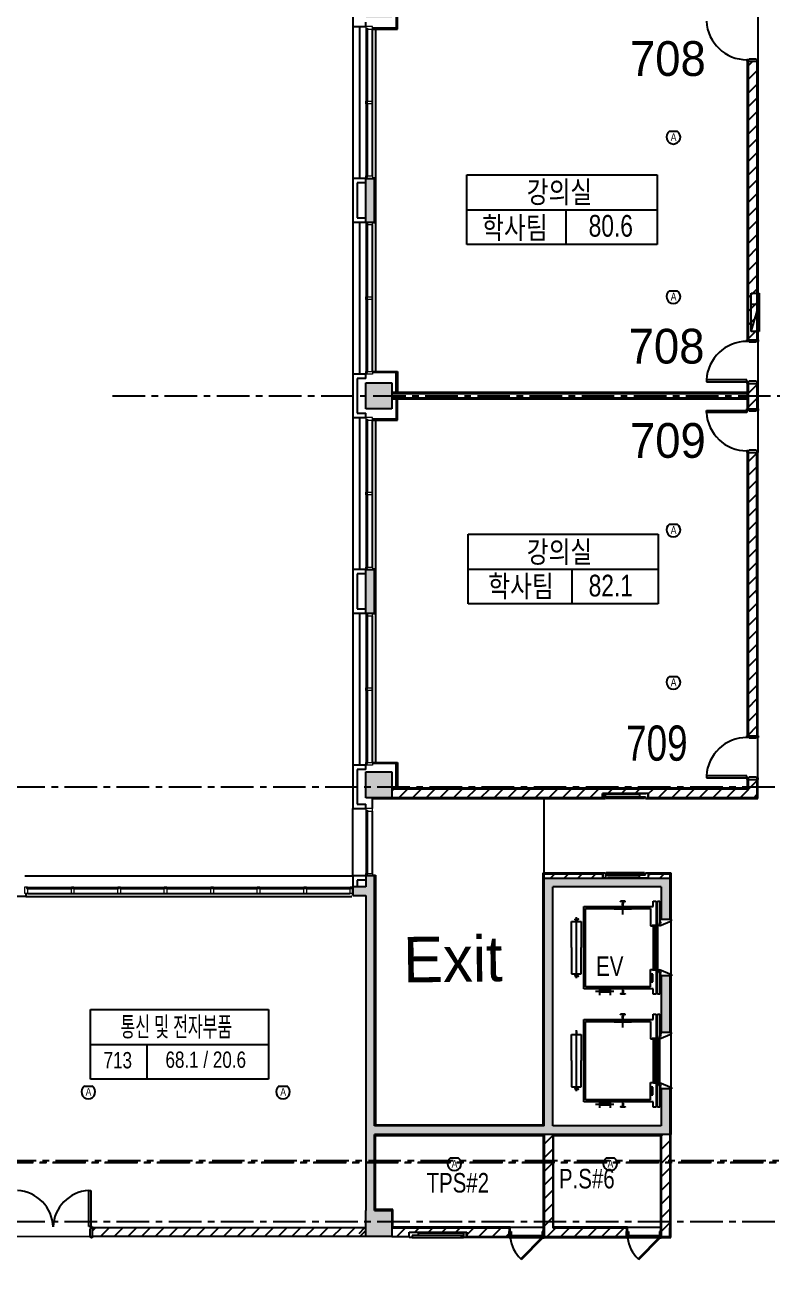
# Model space of a CAD drawing. Extents: x 1198601 to 1325177, y -301855 to -214174.
# Drawn here: x 1278170 to 1295371, y -283318 to -254682 of the extents above; entities that cross this region are included whole.
import ezdxf
from ezdxf.enums import TextEntityAlignment as Align

# ---------------------------------------------------------------- set-up
doc = ezdxf.new("R2010")
doc.units = 0
doc.header["$LTSCALE"] = 600
doc.header["$MEASUREMENT"] = 0
for name, pattern in [('CEN', [62, 60, -1, 0, -1]), ('CENTER', [2, 1.25, -0.25, 0.25, -0.25]), ('HID', [0.375, 0.25, -0.125])]:
    doc.linetypes.add(name, pattern=pattern)
doc.layers.get('0').update_dxf_attribs({"linetype": 'CONTINUOUS'})
for name, color, linetype in [('252', 252, 'CONTINUOUS'), ('A-DOOR', 3, 'CONTINUOUS'), ('Beacon', 3, 'CONTINUOUS'), ('CEN', 1, 'CENTER'), ('COL', 2, 'CONTINUOUS'), ('ELEV', 7, 'CONTINUOUS'), ('WALLLL', 7, 'CONTINUOUS')]:
    doc.layers.add(name, color=color, linetype=linetype)
doc.styles.add('GHH', font='Dotum.ttf')
doc.styles.get("Standard").update_dxf_attribs({"font": ''})
doc.styles.add('T25', font='Dotum.ttf', dxfattribs={"width": 0.8})
doc.styles.add('T3', font='Dotum.ttf', dxfattribs={"width": 0.8})
doc.styles.get('STANDARD').set_extended_font_data('HY울릉도M')

# ---------------------------------------------------------------- blocks, each defined once
blk = doc.blocks.new('A$C46A60E2E')
at = {"layer": 'Beacon'}
blk.add_line((0.71, 2.93), (2.48, 2.93), dxfattribs=at)
blk.add_arc((1.6, 1.6), 1.6, 123.5577, 56.4423, dxfattribs=at)
at = {"color": 3, "style": 'GHH', "width": 0.85}
blk.add_text('A', height=1.8, dxfattribs=at).set_placement((1.64, 1.58), align=Align.MIDDLE)

msp = doc.modelspace()

# ---------------------------------------------------------------- hatches: boundary and pattern name
at = {"layer": '252'}
h = msp.add_hatch(color=256, dxfattribs=at)
edge = h.paths.add_edge_path()
edge.add_arc((1308370, -236220), 300, 0, 360)
h.paths.add_polyline_path([(1298020, -235920), (1298620, -235920), (1298620, -236520), (1298020, -236520)])
h.paths.add_polyline_path([(1286020, -235920), (1286620, -235920), (1286620, -236520), (1286020, -236520)])
h.paths.add_polyline_path([(1286020, -244920), (1286620, -244920), (1286620, -245520), (1286020, -245520)])
h.paths.add_polyline_path([(1298020, -244920), (1298620, -244920), (1298620, -245520), (1298020, -245520)])
edge = h.paths.add_edge_path()
edge.add_arc((1308370, -245220), 300, 0, 360)
h.paths.add_polyline_path([(1298020, -253920), (1298620, -253920), (1298620, -254520), (1298020, -254520)])
h.paths.add_polyline_path([(1286020, -253920), (1286620, -253920), (1286620, -254520), (1286020, -254520)])
edge = h.paths.add_edge_path()
edge.add_arc((1308370, -254220), 300, 0, 360)
h.paths.add_polyline_path([(1298020, -262920), (1298620, -262920), (1298620, -263520), (1298020, -263520)])
h.paths.add_polyline_path([(1286020, -262920), (1286620, -262920), (1286620, -263520), (1286020, -263520)])
edge = h.paths.add_edge_path()
edge.add_arc((1308370, -263220), 300, 0, 360)
h.paths.add_polyline_path([(1286020, -271870), (1286620, -271870), (1286620, -272470), (1286020, -272470)])
h.paths.add_polyline_path([(1298020, -271870), (1298720, -271870), (1298720, -272570), (1298020, -272570)])
h.paths.add_polyline_path([(1298020, -293570), (1298620, -293570), (1298620, -294570), (1298020, -294570)])
h.paths.add_polyline_path([(1298020, -281870), (1298720, -281870), (1298720, -282570), (1298020, -282570)])
h.paths.add_polyline_path([(1286020, -293570), (1286620, -293570), (1286620, -294570), (1286020, -294570)])
for points in [[(1286020, -259220), (1286220, -259220), (1286220, -258220), (1286020, -258220)], [(1286220, -267220), (1286020, -267220), (1286020, -268220), (1286220, -268220)]]:
    msp.add_hatch(color=256, dxfattribs=at).paths.add_polyline_path(points)
h = msp.add_hatch(color=256, dxfattribs=at)
h.paths.add_polyline_path([(1286220, -280220), (1293020, -280220), (1293020, -279170), (1292820, -279170), (1292820, -280020), (1290320, -280020), (1290320, -274520), (1292820, -274520), (1292820, -275270), (1293020, -275270), (1293020, -274320), (1290120, -274320), (1290120, -280020), (1286220, -280020), (1286220, -274270), (1286020, -274270), (1286020, -274520), (1285720, -274520), (1285720, -274720), (1286020, -274720), (1286020, -281970), (1286020, -282570), (1286620, -282570), (1286620, -281970), (1286220, -281970)])
h.paths.add_polyline_path([(1292820, -277870), (1293020, -277870), (1293020, -276570), (1292820, -276570)], flags=17)

# ---------------------------------------------------------------- linework, layer by layer
for p, q in [((1288341, -258135), (1292721, -258135)), ((1288341, -259735), (1288341, -258135)), ((1292721, -258135), (1292721, -259735)), ((1288342, -258936), (1292722, -258936)), ((1290629, -259745), (1290629, -258945)), ((1292721, -259735), (1288341, -259735)), ((1288371, -266405), (1292751, -266405)), ((1288371, -268005), (1288371, -266405)), ((1292751, -266405), (1292751, -268005)), ((1288372, -267206), (1292752, -267206)), ((1290769, -267995), (1290769, -267195)), ((1292751, -268005), (1288371, -268005)), ((1292781, -275420), (1293057, -275300)), ((1279682, -277345), (1283782, -277345)), ((1279682, -278945), (1279682, -277345)), ((1283782, -277345), (1283782, -278945)), ((1279682, -278145), (1283782, -278145)), ((1280982, -278945), (1280982, -278145)), ((1283782, -278945), (1279682, -278945))]:
    msp.add_line(p, q)
at = {"layer": 'A-DOOR'}
for p, q in [((1294840, -255485), (1294790, -255485)), ((1294790, -255485), (1294790, -255520)), ((1294790, -255520), (1295050, -255520)), ((1295000, -255470), (1294840, -255470)), ((1294840, -255470), (1294840, -255485)), ((1295000, -255485), (1295000, -255470)), ((1295050, -255485), (1295000, -255485)), ((1295050, -255520), (1295050, -255485)), ((1294790, -261969), (1294790, -261934)), ((1294790, -261934), (1295050, -261934)), ((1294840, -261969), (1294790, -261969)), ((1294840, -261984), (1294840, -261969)), ((1295000, -261984), (1294840, -261984)), ((1295000, -261969), (1295000, -261984)), ((1295050, -261969), (1295000, -261969)), ((1295050, -261934), (1295050, -261969)), ((1294790, -262854), (1293860, -262854)), ((1293860, -262854), (1293860, -262899)), ((1294790, -262899), (1294790, -262854)), ((1293860, -262899), (1294790, -262899)), ((1294840, -262899), (1294790, -262899)), ((1294790, -262899), (1294790, -262934)), ((1294790, -262934), (1295050, -262934)), ((1295000, -262884), (1294840, -262884)), ((1294840, -262884), (1294840, -262899)), ((1295000, -262899), (1295000, -262884)), ((1295050, -262899), (1295000, -262899)), ((1295050, -262934), (1295050, -262899)), ((1293860, -263601), (1293860, -263556)), ((1293860, -263556), (1294790, -263556)), ((1294790, -263601), (1293860, -263601)), ((1294790, -263556), (1294790, -263521)), ((1294790, -263521), (1295050, -263521)), ((1294840, -263556), (1294790, -263556)), ((1294790, -263556), (1294790, -263601)), ((1294840, -263571), (1294840, -263556)), ((1295000, -263571), (1294840, -263571)), ((1295000, -263556), (1295000, -263571)), ((1295050, -263556), (1295000, -263556)), ((1295050, -263521), (1295050, -263556)), ((1294840, -264486), (1294790, -264486)), ((1294790, -264486), (1294790, -264521)), ((1294790, -264521), (1295050, -264521)), ((1295000, -264471), (1294840, -264471)), ((1294840, -264471), (1294840, -264486)), ((1295000, -264486), (1295000, -264471)), ((1295050, -264486), (1295000, -264486)), ((1295050, -264521), (1295050, -264486)), ((1294790, -271083), (1294790, -271048)), ((1294790, -271048), (1295050, -271048)), ((1294840, -271083), (1294790, -271083)), ((1294840, -271098), (1294840, -271083)), ((1295000, -271098), (1294840, -271098)), ((1295000, -271083), (1295000, -271098)), ((1295050, -271083), (1295000, -271083)), ((1295050, -271048), (1295050, -271083)), ((1294790, -271968), (1293860, -271968)), ((1293860, -271968), (1293860, -272013)), ((1293860, -272013), (1294790, -272013)), ((1294790, -272013), (1294790, -271968)), ((1294840, -272013), (1294790, -272013)), ((1294790, -272013), (1294790, -272048)), ((1295000, -271998), (1294840, -271998)), ((1294840, -271998), (1294840, -272013)), ((1295000, -272013), (1295000, -271998)), ((1295050, -272013), (1295000, -272013)), ((1295050, -272048), (1295050, -272013)), ((1294790, -272048), (1295050, -272048)), ((1279640, -282340), (1279640, -281510)), ((1279640, -281510), (1279685, -281510)), ((1279685, -281510), (1279685, -282340)), ((1279685, -282340), (1279640, -282340)), ((1279685, -282390), (1279685, -282340)), ((1279685, -282340), (1279720, -282340)), ((1279720, -282340), (1279720, -282600)), ((1279670, -282550), (1279670, -282390)), ((1279670, -282390), (1279685, -282390)), ((1279685, -282550), (1279670, -282550)), ((1279685, -282600), (1279685, -282550)), ((1279720, -282600), (1279685, -282600)), ((1289320, -282600), (1289320, -282450)), ((1289320, -282450), (1289345, -282450)), ((1289345, -282600), (1289320, -282600)), ((1289345, -282450), (1289345, -282450)), ((1289345, -282450), (1289365, -282450)), ((1289345, -282555), (1289345, -282600)), ((1289365, -282555), (1289345, -282555)), ((1290095, -282600), (1289345, -282600)), ((1289365, -282450), (1289365, -282555)), ((1290075, -282555), (1289365, -282555)), ((1290080, -282584), (1289585, -283079)), ((1289600, -283095), (1290095, -282600)), ((1290095, -282450), (1290075, -282450)), ((1290075, -282450), (1290075, -282555)), ((1290075, -282555), (1290095, -282555)), ((1290095, -282600), (1290080, -282584)), ((1290120, -282450), (1290095, -282450)), ((1290095, -282450), (1290095, -282450)), ((1290095, -282555), (1290095, -282600)), ((1290095, -282600), (1290120, -282600)), ((1290120, -282600), (1290120, -282450)), ((1292020, -282600), (1292020, -282450)), ((1292020, -282450), (1292045, -282450)), ((1292045, -282600), (1292020, -282600)), ((1292045, -282450), (1292045, -282450)), ((1292045, -282450), (1292065, -282450)), ((1292045, -282555), (1292045, -282600)), ((1292065, -282555), (1292045, -282555)), ((1292795, -282600), (1292045, -282600)), ((1292065, -282450), (1292065, -282555)), ((1292775, -282555), (1292065, -282555)), ((1292780, -282584), (1292285, -283079)), ((1292300, -283095), (1292795, -282600)), ((1292795, -282450), (1292775, -282450)), ((1292775, -282450), (1292775, -282555)), ((1292775, -282555), (1292795, -282555)), ((1292795, -282600), (1292780, -282584)), ((1292820, -282450), (1292795, -282450)), ((1292795, -282450), (1292795, -282450)), ((1292795, -282555), (1292795, -282600)), ((1292795, -282600), (1292820, -282600)), ((1292820, -282600), (1292820, -282450)), ((1289600, -283095), (1289585, -283079)), ((1292300, -283095), (1292285, -283079))]:
    msp.add_line(p, q, dxfattribs=at)
for centre, radius, start, end in [((1294791, -254553), 932, 182.8874, 269.9532), ((1294791, -262900), 932, 90.0468, 177.1126), ((1294791, -263554), 932, 182.8874, 269.9532), ((1294791, -272015), 932, 90.0468, 177.1126), ((1277956, -282374), 865, 1.7623, 87.0621), ((1279685, -282374), 865, 92.9379, 178.2377), ((1290096, -282524), 755, 185.7828, 227.3715), ((1292796, -282524), 755, 185.7828, 227.3715)]:
    msp.add_arc(centre, radius, start, end, dxfattribs=at)
at = {"layer": 'CEN'}
for p, q in [((1280187, -263220), (1310570, -263220)), ((1208283, -272220), (1310570, -272220)), ((1211606, -280865), (1313894, -280865)), ((1211622, -280853), (1313910, -280853)), ((1211678, -280821), (1313966, -280821)), ((1208283, -282220), (1310570, -282220))]:
    msp.add_line(p, q, dxfattribs=at)
at = {"layer": 'COL'}
for p, q in [((1293020, -275270), (1292820, -275270)), ((1293020, -276570), (1292820, -276570)), ((1293020, -277870), (1292820, -277870)), ((1293020, -279170), (1292820, -279170))]:
    msp.add_line(p, q, dxfattribs=at)
at = {"layer": 'ELEV'}
for p, q in [((1291878, -274855), (1291878, -274852)), ((1291992, -274852), (1291878, -274852)), ((1291926, -274863), (1291883, -274860)), ((1291927, -274940), (1291927, -274902)), ((1291931, -274897), (1291931, -274868)), ((1291935, -274842), (1291935, -274951)), ((1291940, -274897), (1291940, -274868)), ((1291943, -274940), (1291943, -274902)), ((1291945, -274863), (1291987, -274860)), ((1291992, -274855), (1291992, -274852)), ((1292635, -274970), (1292635, -274850)), ((1292635, -274850), (1292705, -274850)), ((1292705, -274850), (1292705, -276990)), ((1292730, -276990), (1292730, -274850)), ((1292730, -274850), (1292785, -274850)), ((1292785, -274850), (1292785, -275350)), ((1291035, -276870), (1291035, -274970)), ((1291035, -274970), (1292635, -274970)), ((1291075, -276820), (1291075, -275020)), ((1291075, -275020), (1292575, -275020)), ((1291735, -275028), (1291735, -275020)), ((1291735, -275020), (1292135, -275020)), ((1291735, -275028), (1292135, -275028)), ((1291765, -274980), (1292105, -274980)), ((1291765, -275020), (1291765, -274980)), ((1291928, -274941), (1291927, -274940)), ((1291928, -274941), (1291942, -274941)), ((1291935, -275158), (1291935, -274950)), ((1291942, -274941), (1291943, -274940)), ((1292105, -275020), (1292105, -274980)), ((1292135, -275028), (1292135, -275020)), ((1292575, -275020), (1292575, -275420)), ((1290755, -275920), (1290755, -275320)), ((1290755, -275320), (1290975, -275320)), ((1290826, -275264), (1290904, -275264)), ((1290826, -275268), (1290826, -275264)), ((1290857, -275273), (1290829, -275270)), ((1290860, -275319), (1290860, -275296)), ((1290861, -275320), (1290860, -275319)), ((1290861, -275320), (1290869, -275320)), ((1290862, -275294), (1290862, -275278)), ((1290865, -276620), (1290865, -275220)), ((1290865, -275249), (1290865, -275335)), ((1290869, -275294), (1290869, -275278)), ((1290869, -275320), (1290870, -275319)), ((1290870, -275319), (1290870, -275296)), ((1290874, -275273), (1290902, -275270)), ((1290904, -275268), (1290904, -275264)), ((1290975, -275320), (1290975, -275920)), ((1292575, -275420), (1292635, -275420)), ((1292635, -275420), (1292635, -275390)), ((1292640, -276435), (1292640, -275405)), ((1292640, -275405), (1292675, -275405)), ((1292675, -275405), (1292675, -276435)), ((1292740, -276435), (1292740, -275405)), ((1292740, -275405), (1292775, -275405)), ((1292781, -275420), (1293057, -275300)), ((1292821, -275350), (1292781, -275350)), ((1292781, -275350), (1292781, -275420)), ((1292820, -275350), (1292785, -275350)), ((1292820, -275350), (1292785, -275350)), ((1293057, -275270), (1293027, -275270)), ((1293057, -275300), (1293057, -275270)), ((1290755, -275920), (1290755, -276520)), ((1290975, -276520), (1290975, -275920)), ((1290755, -276520), (1290975, -276520)), ((1290826, -276573), (1290826, -276576)), ((1290826, -276576), (1290904, -276576)), ((1290857, -276568), (1290829, -276570)), ((1290861, -276520), (1290860, -276521)), ((1290860, -276521), (1290860, -276544)), ((1290861, -276520), (1290869, -276520)), ((1290862, -276546), (1290862, -276563)), ((1290865, -276591), (1290865, -276505)), ((1290869, -276520), (1290870, -276521)), ((1290869, -276546), (1290869, -276563)), ((1290870, -276521), (1290870, -276544)), ((1290874, -276568), (1290902, -276570)), ((1290904, -276573), (1290904, -276576)), ((1292568, -276510), (1292568, -276730)), ((1292575, -276510), (1292568, -276510)), ((1292575, -276820), (1292575, -276420)), ((1292575, -276420), (1292635, -276420)), ((1292575, -276710), (1292575, -276510)), ((1292625, -276710), (1292575, -276530)), ((1292575, -276710), (1292625, -276530)), ((1292625, -276530), (1292575, -276530)), ((1292575, -276530), (1292575, -276710)), ((1292625, -276710), (1292625, -276530)), ((1292635, -276420), (1292635, -276450)), ((1292675, -276435), (1292640, -276435)), ((1292775, -276435), (1292740, -276435)), ((1292781, -276490), (1292781, -276420)), ((1292781, -276420), (1293057, -276540)), ((1292821, -276490), (1292781, -276490)), ((1292820, -276570), (1292785, -276490)), ((1292820, -276570), (1292785, -276490)), ((1292785, -276490), (1292785, -276990)), ((1293057, -276570), (1293027, -276570)), ((1293057, -276540), (1293057, -276570)), ((1292635, -276870), (1291035, -276870)), ((1292575, -276820), (1291075, -276820)), ((1291408, -277010), (1291408, -276840)), ((1291408, -276905), (1291408, -276935)), ((1291648, -276905), (1291408, -276905)), ((1291648, -277010), (1291648, -276844)), ((1291648, -276935), (1291648, -276905)), ((1291928, -276899), (1291927, -276900)), ((1291927, -276900), (1291927, -276938)), ((1291928, -276899), (1291942, -276899)), ((1291935, -276998), (1291935, -276889)), ((1291942, -276899), (1291943, -276900)), ((1291943, -276900), (1291943, -276938)), ((1292568, -276730), (1292575, -276730)), ((1292575, -276710), (1292575, -276730)), ((1292575, -276710), (1292625, -276710)), ((1292635, -276990), (1292635, -276870)), ((1291309, -276920), (1291729, -276920)), ((1291408, -276935), (1291648, -276935)), ((1291878, -276985), (1291878, -276988)), ((1291992, -276988), (1291878, -276988)), ((1291926, -276977), (1291883, -276980)), ((1291931, -276943), (1291931, -276972)), ((1291940, -276943), (1291940, -276972)), ((1291945, -276977), (1291987, -276980)), ((1291992, -276985), (1291992, -276988)), ((1292705, -276990), (1292635, -276990)), ((1292785, -276990), (1292730, -276990)), ((1291878, -277455), (1291878, -277452)), ((1291992, -277452), (1291878, -277452)), ((1291926, -277463), (1291883, -277460)), ((1291931, -277497), (1291931, -277468)), ((1291935, -277442), (1291935, -277551)), ((1291940, -277497), (1291940, -277468)), ((1291945, -277463), (1291987, -277460)), ((1291992, -277455), (1291992, -277452)), ((1292635, -277570), (1292635, -277450)), ((1292635, -277450), (1292705, -277450)), ((1292705, -277450), (1292705, -279590)), ((1292730, -279590), (1292730, -277450)), ((1292730, -277450), (1292785, -277450)), ((1292785, -277450), (1292785, -277950)), ((1291035, -279470), (1291035, -277570)), ((1291035, -277570), (1292635, -277570)), ((1291075, -279420), (1291075, -277620)), ((1291075, -277620), (1292575, -277620)), ((1291735, -277628), (1291735, -277620)), ((1291735, -277620), (1292135, -277620)), ((1291735, -277628), (1292135, -277628)), ((1291765, -277580), (1292105, -277580)), ((1291765, -277620), (1291765, -277580)), ((1291927, -277540), (1291927, -277502)), ((1291928, -277541), (1291927, -277540)), ((1291928, -277541), (1291942, -277541)), ((1291935, -277758), (1291935, -277550)), ((1291942, -277541), (1291943, -277540)), ((1291943, -277540), (1291943, -277502)), ((1292105, -277620), (1292105, -277580)), ((1292135, -277628), (1292135, -277620)), ((1292575, -277620), (1292575, -278020)), ((1290755, -278520), (1290755, -277920)), ((1290755, -277920), (1290975, -277920)), ((1290865, -279220), (1290865, -277820)), ((1290865, -277849), (1290865, -277935)), ((1290975, -277920), (1290975, -278520)), ((1292575, -278020), (1292635, -278020)), ((1292635, -278020), (1292635, -277990)), ((1292640, -279035), (1292640, -278005)), ((1292640, -278005), (1292675, -278005)), ((1292675, -278005), (1292675, -279035)), ((1292740, -279035), (1292740, -278005)), ((1292740, -278005), (1292775, -278005)), ((1292775, -278005), (1292775, -279035)), ((1292781, -278020), (1293057, -277900)), ((1292821, -277950), (1292781, -277950)), ((1292781, -277950), (1292781, -278020)), ((1292820, -277870), (1292785, -277950)), ((1293057, -277870), (1293027, -277870)), ((1293057, -277900), (1293057, -277870)), ((1290755, -278520), (1290755, -279120)), ((1290975, -279120), (1290975, -278520)), ((1290755, -279120), (1290975, -279120)), ((1290826, -279173), (1290826, -279176)), ((1290826, -279176), (1290904, -279176)), ((1290857, -279168), (1290829, -279170)), ((1290861, -279120), (1290860, -279121)), ((1290860, -279121), (1290860, -279144)), ((1290861, -279120), (1290869, -279120)), ((1290862, -279146), (1290862, -279163)), ((1290865, -279191), (1290865, -279105)), ((1290869, -279120), (1290870, -279121)), ((1290869, -279146), (1290869, -279163)), ((1290870, -279121), (1290870, -279144)), ((1290874, -279168), (1290902, -279170)), ((1290904, -279173), (1290904, -279176)), ((1292568, -279110), (1292568, -279330)), ((1292575, -279110), (1292568, -279110)), ((1292575, -279420), (1292575, -279020)), ((1292575, -279020), (1292635, -279020)), ((1292575, -279310), (1292575, -279110)), ((1292625, -279310), (1292575, -279130)), ((1292575, -279310), (1292625, -279130)), ((1292625, -279130), (1292575, -279130)), ((1292575, -279130), (1292575, -279310)), ((1292625, -279310), (1292625, -279130)), ((1292635, -279020), (1292635, -279050)), ((1292675, -279035), (1292640, -279035)), ((1292775, -279035), (1292740, -279035)), ((1292781, -279090), (1292781, -279020)), ((1292781, -279020), (1293057, -279140)), ((1292821, -279090), (1292781, -279090)), ((1292820, -279170), (1292785, -279090)), ((1292785, -279090), (1292785, -279590)), ((1293057, -279170), (1293027, -279170)), ((1293057, -279140), (1293057, -279170)), ((1292635, -279470), (1291035, -279470)), ((1292575, -279420), (1291075, -279420)), ((1291408, -279610), (1291408, -279440)), ((1291648, -279610), (1291648, -279444)), ((1292568, -279330), (1292575, -279330)), ((1292575, -279310), (1292575, -279330)), ((1292575, -279310), (1292625, -279310)), ((1292635, -279590), (1292635, -279470)), ((1291309, -279520), (1291729, -279520)), ((1291408, -279505), (1291408, -279535)), ((1291648, -279505), (1291408, -279505)), ((1291408, -279535), (1291648, -279535)), ((1291648, -279535), (1291648, -279505)), ((1291878, -279585), (1291878, -279588)), ((1291992, -279588), (1291878, -279588)), ((1291926, -279577), (1291883, -279580)), ((1291928, -279499), (1291927, -279500)), ((1291927, -279500), (1291927, -279538)), ((1291928, -279499), (1291942, -279499)), ((1291931, -279543), (1291931, -279572)), ((1291935, -279598), (1291935, -279489)), ((1291940, -279543), (1291940, -279572)), ((1291942, -279499), (1291943, -279500)), ((1291943, -279500), (1291943, -279538)), ((1291945, -279577), (1291987, -279580)), ((1291992, -279585), (1291992, -279588)), ((1292705, -279590), (1292635, -279590)), ((1292785, -279590), (1292730, -279590))]:
    msp.add_line(p, q, dxfattribs=at)
for centre, radius, start, end in [((1291883, -274855), 5, 180, 270), ((1291926, -274868), 5, 0, 90), ((1291926, -274897), 5, 290.4873, 0), ((1291945, -274868), 5, 90, 180), ((1291945, -274897), 5, 180, 249.5127), ((1291987, -274855), 5, 270, 0), ((1290829, -275268), 2.5, 180, 270), ((1290857, -275278), 5, 0, 90), ((1290862, -275296), 2, 104.4775, 180), ((1290874, -275278), 5, 90, 180), ((1290868, -275296), 2, 0, 75.5225), ((1290902, -275268), 2.5, 270, 0), ((1290829, -276573), 2.5, 90, 180), ((1290857, -276563), 5, 270, 0), ((1290862, -276544), 2, 180, 255.5225), ((1290868, -276544), 2, 284.4775, 0), ((1290874, -276563), 5, 180, 270), ((1290902, -276573), 2.5, 0, 90), ((1291883, -276985), 5, 90, 180), ((1291926, -276972), 5, 270, 0), ((1291926, -276943), 5, 0, 69.5127), ((1291945, -276943), 5, 110.4873, 180), ((1291945, -276972), 5, 180, 270), ((1291987, -276985), 5, 0, 90), ((1291883, -277455), 5, 180, 270), ((1291926, -277468), 5, 0, 90), ((1291945, -277468), 5, 90, 180), ((1291987, -277455), 5, 270, 0), ((1291926, -277497), 5, 290.4873, 0), ((1291945, -277497), 5, 180, 249.5127), ((1290829, -279173), 2.5, 90, 180), ((1290857, -279163), 5, 270, 0), ((1290862, -279144), 2, 180, 255.5225), ((1290868, -279144), 2, 284.4775, 0), ((1290874, -279163), 5, 180, 270), ((1290902, -279173), 2.5, 0, 90), ((1291883, -279585), 5, 90, 180), ((1291926, -279572), 5, 270, 0), ((1291926, -279543), 5, 0, 69.5127), ((1291945, -279543), 5, 110.4873, 180), ((1291945, -279572), 5, 180, 270), ((1291987, -279585), 5, 0, 90)]:
    msp.add_arc(centre, radius, start, end, dxfattribs=at)
for p in [(1290904, -275264), (1290904, -276576), (1291648, -276920), (1290904, -279176), (1291648, -279520)]:
    msp.add_point(p, dxfattribs=at)
at = {"layer": 'WALLLL'}
for p, q in [((1285720, -253720), (1285720, -254720)), ((1295040, -253981), (1295040, -255520)), ((1286720, -254295), (1286720, -254755)), ((1286745, -254780), (1286745, -254295)), ((1285720, -254720), (1285720, -258220)), ((1285720, -254720), (1286020, -254720)), ((1285870, -254720), (1285870, -258220)), ((1286020, -254720), (1286020, -254620)), ((1286035, -256440), (1286035, -254780)), ((1286059, -256440), (1286059, -254780)), ((1286720, -254755), (1286170, -254755)), ((1286170, -258160), (1286170, -254780)), ((1286170, -254780), (1286745, -254780)), ((1286240, -254780), (1286240, -258200)), ((1294800, -255520), (1294800, -261934)), ((1294820, -255520), (1294820, -261934)), ((1294820, -255625), (1294925, -255520)), ((1295020, -255520), (1295020, -261934)), ((1295040, -255520), (1295040, -264521)), ((1294820, -255939), (1295020, -255739)), ((1294820, -256253), (1295020, -256053)), ((1286035, -258160), (1286035, -256500)), ((1286059, -258160), (1286059, -256500)), ((1294820, -256568), (1295020, -256368)), ((1294820, -256882), (1295020, -256682)), ((1294820, -257196), (1295020, -256996)), ((1294820, -257511), (1295020, -257311)), ((1294820, -257825), (1295020, -257625)), ((1294820, -258139), (1295020, -257939)), ((1286020, -258220), (1285720, -258220)), ((1285720, -258220), (1285720, -259220)), ((1286020, -259220), (1286020, -258220)), ((1286020, -258220), (1286220, -258220)), ((1286170, -258200), (1286240, -258200)), ((1286220, -259220), (1286220, -258220)), ((1286240, -258200), (1286240, -259240)), ((1294820, -258453), (1295020, -258253)), ((1286020, -258320), (1285820, -258320)), ((1285820, -258320), (1285820, -259120)), ((1294820, -258768), (1295020, -258568)), ((1285820, -259120), (1286020, -259120)), ((1294820, -259082), (1295020, -258882)), ((1285720, -259220), (1285720, -262720)), ((1285720, -259220), (1286020, -259220)), ((1285870, -259220), (1285870, -262720)), ((1286020, -259220), (1286220, -259220)), ((1286035, -260940), (1286035, -259280)), ((1286059, -260940), (1286059, -259280)), ((1286240, -259240), (1286170, -259240)), ((1286170, -262660), (1286170, -259280)), ((1286240, -259240), (1286240, -262660)), ((1294820, -259396), (1295020, -259196)), ((1294820, -259711), (1295020, -259511)), ((1294820, -260025), (1295020, -259825)), ((1294820, -260339), (1295020, -260139)), ((1294820, -260654), (1295020, -260454)), ((1294820, -260968), (1295020, -260768)), ((1294890, -261737), (1294890, -260857)), ((1294890, -260857), (1295070, -260857)), ((1295070, -260857), (1295070, -261737)), ((1286035, -262660), (1286035, -261000)), ((1286059, -262660), (1286059, -261000)), ((1294820, -261282), (1295020, -261082)), ((1294890, -261737), (1295070, -261117)), ((1295070, -261117), (1294890, -261117)), ((1294820, -261597), (1295020, -261397)), ((1294820, -261911), (1295020, -261711)), ((1295070, -261737), (1294890, -261737)), ((1286020, -262720), (1285720, -262720)), ((1285720, -262720), (1285720, -263720)), ((1286020, -262820), (1285820, -262820)), ((1285820, -262820), (1285820, -263620)), ((1286020, -262820), (1286020, -262720)), ((1286170, -262660), (1286745, -262660)), ((1286720, -262685), (1286170, -262685)), ((1286720, -263145), (1286720, -262685)), ((1286745, -262660), (1286745, -263145)), ((1294800, -263145), (1286620, -263145)), ((1294800, -262934), (1294800, -263520)), ((1294820, -262934), (1294820, -263520)), ((1294820, -263168), (1295020, -262968)), ((1295020, -262934), (1295020, -263520)), ((1295040, -262934), (1295040, -263520)), ((1294800, -263170), (1286620, -263170)), ((1294800, -263270), (1286620, -263270)), ((1294800, -263295), (1286620, -263295)), ((1286720, -263295), (1286720, -263755)), ((1286745, -263780), (1286745, -263295)), ((1294820, -263482), (1295020, -263282)), ((1285720, -263720), (1285720, -267220)), ((1285720, -263720), (1286020, -263720)), ((1285820, -263620), (1286020, -263620)), ((1285870, -263720), (1285870, -267220)), ((1286020, -263720), (1286020, -263620)), ((1294820, -263520), (1295020, -263520)), ((1286035, -265440), (1286035, -263780)), ((1286059, -265440), (1286059, -263780)), ((1286720, -263755), (1286170, -263755)), ((1286170, -267160), (1286170, -263780)), ((1286170, -263780), (1286745, -263780)), ((1286240, -263780), (1286240, -267200)), ((1294800, -264521), (1294800, -271048)), ((1294812, -264748), (1295012, -264548)), ((1294820, -264521), (1294820, -271048)), ((1295012, -264521), (1295019, -271048)), ((1295040, -271048), (1295040, -264521)), ((1294812, -265062), (1295012, -264862)), ((1294820, -265368), (1295020, -265168)), ((1286035, -267160), (1286035, -265500)), ((1286059, -267160), (1286059, -265500)), ((1294820, -265683), (1295020, -265483)), ((1294820, -265997), (1295020, -265797)), ((1294820, -266311), (1295020, -266111)), ((1294820, -266625), (1295020, -266425)), ((1294820, -266940), (1295020, -266740)), ((1294820, -267254), (1295020, -267054)), ((1286020, -267220), (1285720, -267220)), ((1285720, -267220), (1285720, -268220)), ((1286020, -267320), (1285820, -267320)), ((1285820, -267320), (1285820, -268120)), ((1286020, -268220), (1286020, -267220)), ((1286020, -267220), (1286220, -267220)), ((1286170, -267200), (1286240, -267200)), ((1286220, -268220), (1286220, -267220)), ((1286240, -267200), (1286240, -268240)), ((1294820, -267568), (1295020, -267368)), ((1294820, -267883), (1295020, -267683)), ((1294820, -268197), (1295020, -267997)), ((1285720, -268220), (1285720, -271720)), ((1285720, -268220), (1286020, -268220)), ((1285820, -268120), (1286020, -268120)), ((1285870, -268220), (1285870, -271720)), ((1286020, -268220), (1286220, -268220)), ((1286035, -269940), (1286035, -268280)), ((1286059, -269940), (1286059, -268280)), ((1286240, -268240), (1286170, -268240)), ((1286170, -271660), (1286170, -268280)), ((1286240, -268240), (1286240, -271660)), ((1294820, -268511), (1295020, -268311)), ((1294820, -268826), (1295020, -268626)), ((1294820, -269140), (1295020, -268940)), ((1294820, -269454), (1295020, -269254)), ((1294820, -269769), (1295020, -269569)), ((1286035, -271660), (1286035, -270000)), ((1286059, -271660), (1286059, -270000)), ((1294820, -270083), (1295020, -269883)), ((1294820, -270397), (1295020, -270197)), ((1294820, -270712), (1295020, -270512)), ((1294820, -271026), (1295020, -270826)), ((1295040, -272490), (1295040, -271048)), ((1286020, -271720), (1285720, -271720)), ((1285720, -271720), (1285720, -272720)), ((1286020, -271820), (1286020, -271720)), ((1286170, -271660), (1286745, -271660)), ((1286720, -271685), (1286170, -271685)), ((1286720, -272270), (1286720, -271685)), ((1286745, -271660), (1286745, -272270)), ((1286020, -271820), (1285820, -271820)), ((1285820, -271820), (1285820, -272620)), ((1294820, -272270), (1286620, -272270)), ((1286620, -272311), (1286661, -272270)), ((1294800, -272250), (1286745, -272250)), ((1286776, -272470), (1286976, -272270)), ((1287090, -272470), (1287290, -272270)), ((1287404, -272470), (1287604, -272270)), ((1287719, -272470), (1287919, -272270)), ((1288033, -272470), (1288233, -272270)), ((1288347, -272470), (1288547, -272270)), ((1288662, -272470), (1288862, -272270)), ((1288976, -272470), (1289176, -272270)), ((1289290, -272470), (1289490, -272270)), ((1289605, -272470), (1289805, -272270)), ((1289919, -272470), (1290119, -272270)), ((1290233, -272470), (1290433, -272270)), ((1290547, -272470), (1290747, -272270)), ((1290862, -272470), (1291062, -272270)), ((1291176, -272470), (1291376, -272270)), ((1291590, -272370), (1291690, -272270)), ((1291905, -272370), (1292005, -272270)), ((1292219, -272370), (1292319, -272270)), ((1292520, -272383), (1292633, -272270)), ((1292748, -272470), (1292948, -272270)), ((1293062, -272470), (1293262, -272270)), ((1293376, -272470), (1293576, -272270)), ((1293691, -272470), (1293891, -272270)), ((1294005, -272470), (1294205, -272270)), ((1294319, -272470), (1294519, -272270)), ((1294633, -272470), (1295020, -272083)), ((1294800, -272048), (1294800, -272250)), ((1294820, -272048), (1294820, -272270)), ((1295020, -272048), (1295020, -272470)), ((1286170, -272720), (1286170, -272470)), ((1286170, -272490), (1291483, -272490)), ((1291470, -272470), (1286620, -272470)), ((1290120, -274200), (1290120, -272490)), ((1291470, -272470), (1291470, -272370)), ((1292520, -272370), (1291470, -272370)), ((1291533, -272370), (1291483, -272370)), ((1291483, -272370), (1291483, -272490)), ((1291483, -272490), (1291533, -272490)), ((1291533, -272490), (1291533, -272370)), ((1291533, -272390), (1292320, -272390)), ((1291548, -272490), (1291548, -272445)), ((1291548, -272445), (1292435, -272445)), ((1292435, -272490), (1291548, -272490)), ((1292520, -272370), (1292320, -272370)), ((1292320, -272370), (1292320, -272445)), ((1292320, -272445), (1292455, -272445)), ((1292340, -272370), (1292462, -272370)), ((1292435, -272445), (1292435, -272490)), ((1292455, -272445), (1292455, -272490)), ((1292455, -272490), (1292520, -272490)), ((1292492, -272370), (1292520, -272370)), ((1292520, -272470), (1292520, -272370)), ((1292520, -272470), (1292520, -272370)), ((1292520, -272370), (1292520, -272470)), ((1292520, -272370), (1292520, -272470)), ((1292520, -272490), (1292520, -272370)), ((1295020, -272470), (1292520, -272470)), ((1292520, -272470), (1292520, -272490)), ((1292520, -272490), (1295040, -272490)), ((1294948, -272470), (1295020, -272397)), ((1285720, -274270), (1285720, -272720)), ((1285720, -272720), (1286020, -272720)), ((1285820, -272620), (1286020, -272620)), ((1286020, -272720), (1286020, -272620)), ((1286035, -274210), (1286035, -272780)), ((1286059, -274210), (1286059, -272780)), ((1286170, -274210), (1286170, -272780)), ((1278170, -274270), (1285720, -274270)), ((1286020, -274270), (1285720, -274270)), ((1285720, -274270), (1285720, -274520)), ((1286020, -274270), (1286020, -274520)), ((1286220, -274270), (1286020, -274270)), ((1286170, -274250), (1286240, -274250)), ((1286220, -280020), (1286220, -274270)), ((1286240, -274250), (1286240, -280000)), ((1290100, -280000), (1290100, -274200)), ((1290100, -274200), (1291483, -274200)), ((1290120, -274220), (1291470, -274220)), ((1290120, -274320), (1290120, -274220)), ((1290120, -280020), (1290120, -274320)), ((1290120, -274320), (1293020, -274320)), ((1291470, -274220), (1291470, -274320)), ((1291483, -274200), (1291533, -274200)), ((1291483, -274320), (1291483, -274200)), ((1291533, -274320), (1291483, -274320)), ((1291533, -274200), (1291533, -274320)), ((1292435, -274200), (1291548, -274200)), ((1291548, -274200), (1291548, -274245)), ((1292435, -274245), (1291548, -274245)), ((1291548, -274245), (1292435, -274245)), ((1291584, -274300), (1292320, -274300)), ((1292320, -274320), (1292320, -274245)), ((1292320, -274245), (1292455, -274245)), ((1292520, -274320), (1292320, -274320)), ((1292340, -274320), (1292462, -274320)), ((1292435, -274245), (1292435, -274200)), ((1292455, -274245), (1292455, -274200)), ((1292455, -274200), (1292520, -274200)), ((1292492, -274320), (1292520, -274320)), ((1292520, -274200), (1293040, -274200)), ((1292520, -274200), (1292520, -274320)), ((1292520, -274220), (1292520, -274320)), ((1292520, -274220), (1292520, -274320)), ((1292520, -274220), (1293020, -274220)), ((1293020, -274220), (1293020, -274320)), ((1293020, -274320), (1293020, -275270)), ((1293040, -274200), (1293040, -279170)), ((1278230, -274535), (1279240, -274535)), ((1278230, -274559), (1279240, -274559)), ((1279300, -274535), (1280310, -274535)), ((1279300, -274559), (1280310, -274559)), ((1280370, -274535), (1281380, -274535)), ((1280370, -274559), (1281380, -274559)), ((1281440, -274535), (1282450, -274535)), ((1281440, -274559), (1282450, -274559)), ((1282510, -274535), (1283520, -274535)), ((1282510, -274559), (1283520, -274559)), ((1283580, -274535), (1284590, -274535)), ((1283580, -274559), (1284590, -274559)), ((1284650, -274535), (1285660, -274535)), ((1284650, -274559), (1285660, -274559)), ((1286020, -274520), (1285720, -274520)), ((1285720, -274720), (1285720, -274520)), ((1286020, -274520), (1285720, -274520)), ((1285720, -274720), (1285720, -274520)), ((1285720, -274544), (1285720, -274720)), ((1285720, -274544), (1285720, -274720)), ((1286020, -274370), (1285820, -274370)), ((1285820, -274370), (1285820, -274520)), ((1290320, -280020), (1290320, -274520)), ((1292820, -274520), (1290320, -274520)), ((1292820, -274520), (1292820, -275270)), ((1278190, -274740), (1277500, -274740)), ((1278190, -274670), (1278190, -274740)), ((1278190, -274740), (1285700, -274740)), ((1278230, -274670), (1285660, -274670)), ((1285720, -274720), (1286020, -274720)), ((1285720, -274720), (1286020, -274720)), ((1286020, -274720), (1286020, -281970)), ((1292820, -276570), (1292820, -277870)), ((1293020, -276570), (1293020, -277870)), ((1293040, -276570), (1293040, -277870)), ((1292820, -279170), (1292820, -280020)), ((1293020, -279170), (1293020, -280220)), ((1293040, -279170), (1293040, -280220)), ((1290120, -280020), (1286220, -280020)), ((1286240, -280000), (1290100, -280000)), ((1292820, -280020), (1290320, -280020)), ((1286220, -281970), (1286220, -280220)), ((1293020, -280220), (1286220, -280220)), ((1286240, -281950), (1286240, -280240)), ((1286240, -280240), (1290100, -280240)), ((1290100, -280240), (1290100, -282450)), ((1290120, -280220), (1290120, -282570)), ((1290320, -280220), (1290320, -282370)), ((1290340, -282350), (1290340, -280240)), ((1290340, -280240), (1292800, -280240)), ((1292800, -280240), (1292800, -282450)), ((1292820, -280220), (1292820, -282570)), ((1293020, -280220), (1293020, -282370)), ((1293040, -282590), (1293040, -280220)), ((1286640, -281950), (1286240, -281950)), ((1286640, -282350), (1286640, -281950)), ((1279720, -282570), (1270670, -282590)), ((1286020, -282370), (1279720, -282370)), ((1286020, -282570), (1279720, -282570)), ((1285862, -282499), (1285991, -282370)), ((1286620, -282370), (1289320, -282370)), ((1286620, -282570), (1287020, -282570)), ((1289340, -282350), (1286640, -282350)), ((1287020, -282470), (1288345, -282470)), ((1287020, -282570), (1287020, -282470)), ((1287020, -282590), (1287020, -282470)), ((1287020, -282470), (1287220, -282470)), ((1287085, -282590), (1287020, -282590)), ((1287085, -282545), (1287085, -282590)), ((1288265, -282545), (1287085, -282545)), ((1287220, -282545), (1287085, -282545)), ((1287085, -282545), (1287085, -282590)), ((1287085, -282590), (1288265, -282590)), ((1287220, -282470), (1287220, -282545)), ((1288275, -282490), (1287220, -282490)), ((1290120, -282590), (1288200, -282590)), ((1288265, -282590), (1288265, -282545)), ((1288345, -282470), (1288345, -282570)), ((1288345, -282570), (1289320, -282570)), ((1289320, -282370), (1289320, -282570)), ((1289340, -282350), (1290100, -282350)), ((1289340, -282450), (1289340, -282350)), ((1290120, -282570), (1292020, -282570)), ((1290120, -282590), (1292820, -282590)), ((1290320, -282370), (1292020, -282370)), ((1292040, -282350), (1290340, -282350)), ((1292020, -282370), (1292020, -282570)), ((1292040, -282350), (1292800, -282350)), ((1292040, -282450), (1292040, -282350)), ((1292820, -282570), (1293020, -282570)), ((1292820, -282590), (1293040, -282590)), ((1293020, -282570), (1293020, -282370))]:
    msp.add_line(p, q, dxfattribs=at)
at = {"layer": 'WALLLL', "lineweight": 9}
for p, q in [((1286035, -254720), (1286020, -254720)), ((1286020, -254720), (1286020, -254780)), ((1286020, -254780), (1286035, -254780)), ((1286059, -254720), (1286035, -254720)), ((1286035, -254720), (1286035, -254720)), ((1286035, -254780), (1286035, -254755)), ((1286035, -254755), (1286059, -254755)), ((1286170, -254720), (1286059, -254720)), ((1286059, -254720), (1286059, -254720)), ((1286059, -254755), (1286059, -254780)), ((1286059, -254780), (1286170, -254780)), ((1286170, -254780), (1286170, -254720)), ((1286020, -256500), (1286020, -256440)), ((1286020, -256440), (1286035, -256440)), ((1286035, -256500), (1286020, -256500)), ((1286035, -256440), (1286035, -256465)), ((1286035, -256465), (1286059, -256465)), ((1286059, -256475), (1286035, -256475)), ((1286035, -256475), (1286035, -256500)), ((1286059, -256465), (1286059, -256440)), ((1286059, -256440), (1286170, -256440)), ((1286059, -256500), (1286059, -256475)), ((1286170, -256500), (1286059, -256500)), ((1286170, -256440), (1286170, -256500)), ((1286020, -258220), (1286020, -258160)), ((1286020, -258160), (1286035, -258160)), ((1286035, -258220), (1286020, -258220)), ((1286035, -258160), (1286035, -258185)), ((1286035, -258185), (1286059, -258185)), ((1286059, -258220), (1286035, -258220)), ((1286035, -258220), (1286035, -258220)), ((1286059, -258185), (1286059, -258160)), ((1286059, -258160), (1286170, -258160)), ((1286170, -258220), (1286059, -258220)), ((1286059, -258220), (1286059, -258220)), ((1286170, -258160), (1286170, -258220)), ((1286035, -259220), (1286020, -259220)), ((1286020, -259220), (1286020, -259280)), ((1286020, -259280), (1286035, -259280)), ((1286059, -259220), (1286035, -259220)), ((1286035, -259220), (1286035, -259220)), ((1286035, -259280), (1286035, -259255)), ((1286035, -259255), (1286059, -259255)), ((1286170, -259220), (1286059, -259220)), ((1286059, -259220), (1286059, -259220)), ((1286059, -259255), (1286059, -259280)), ((1286059, -259280), (1286170, -259280)), ((1286170, -259280), (1286170, -259220)), ((1286020, -261000), (1286020, -260940)), ((1286020, -260940), (1286035, -260940)), ((1286035, -261000), (1286020, -261000)), ((1286035, -260940), (1286035, -260965)), ((1286035, -260965), (1286059, -260965)), ((1286059, -260975), (1286035, -260975)), ((1286035, -260975), (1286035, -261000)), ((1286059, -260965), (1286059, -260940)), ((1286059, -260940), (1286170, -260940)), ((1286059, -261000), (1286059, -260975)), ((1286170, -261000), (1286059, -261000)), ((1286170, -260940), (1286170, -261000)), ((1286020, -262720), (1286020, -262660)), ((1286020, -262660), (1286035, -262660)), ((1286035, -262720), (1286020, -262720)), ((1286035, -262660), (1286035, -262685)), ((1286035, -262685), (1286059, -262685)), ((1286059, -262720), (1286035, -262720)), ((1286035, -262720), (1286035, -262720)), ((1286059, -262685), (1286059, -262660)), ((1286059, -262660), (1286170, -262660)), ((1286170, -262720), (1286059, -262720)), ((1286059, -262720), (1286059, -262720)), ((1286170, -262660), (1286170, -262720)), ((1286035, -263720), (1286020, -263720)), ((1286020, -263720), (1286020, -263780)), ((1286059, -263720), (1286035, -263720)), ((1286035, -263720), (1286035, -263720)), ((1286170, -263720), (1286059, -263720)), ((1286059, -263720), (1286059, -263720)), ((1286170, -263780), (1286170, -263720)), ((1286020, -263780), (1286035, -263780)), ((1286035, -263780), (1286035, -263755)), ((1286035, -263755), (1286059, -263755)), ((1286059, -263755), (1286059, -263780)), ((1286059, -263780), (1286170, -263780)), ((1286020, -265500), (1286020, -265440)), ((1286020, -265440), (1286035, -265440)), ((1286035, -265440), (1286035, -265465)), ((1286059, -265465), (1286059, -265440)), ((1286059, -265440), (1286170, -265440)), ((1286170, -265440), (1286170, -265500)), ((1286035, -265500), (1286020, -265500)), ((1286035, -265465), (1286059, -265465)), ((1286059, -265475), (1286035, -265475)), ((1286035, -265475), (1286035, -265500)), ((1286059, -265500), (1286059, -265475)), ((1286170, -265500), (1286059, -265500)), ((1286020, -267220), (1286020, -267160)), ((1286020, -267160), (1286035, -267160)), ((1286035, -267160), (1286035, -267185)), ((1286059, -267185), (1286059, -267160)), ((1286059, -267160), (1286170, -267160)), ((1286170, -267160), (1286170, -267220)), ((1286035, -267220), (1286020, -267220)), ((1286035, -267185), (1286059, -267185)), ((1286059, -267220), (1286035, -267220)), ((1286035, -267220), (1286035, -267220)), ((1286170, -267220), (1286059, -267220)), ((1286059, -267220), (1286059, -267220)), ((1286035, -268220), (1286020, -268220)), ((1286020, -268220), (1286020, -268280)), ((1286020, -268280), (1286035, -268280)), ((1286059, -268220), (1286035, -268220)), ((1286035, -268220), (1286035, -268220)), ((1286035, -268280), (1286035, -268255)), ((1286035, -268255), (1286059, -268255)), ((1286170, -268220), (1286059, -268220)), ((1286059, -268220), (1286059, -268220)), ((1286059, -268255), (1286059, -268280)), ((1286059, -268280), (1286170, -268280)), ((1286170, -268280), (1286170, -268220)), ((1286020, -270000), (1286020, -269940)), ((1286020, -269940), (1286035, -269940)), ((1286035, -270000), (1286020, -270000)), ((1286035, -269940), (1286035, -269965)), ((1286035, -269965), (1286059, -269965)), ((1286059, -269975), (1286035, -269975)), ((1286035, -269975), (1286035, -270000)), ((1286059, -269965), (1286059, -269940)), ((1286059, -269940), (1286170, -269940)), ((1286059, -270000), (1286059, -269975)), ((1286170, -270000), (1286059, -270000)), ((1286170, -269940), (1286170, -270000)), ((1286020, -271720), (1286020, -271660)), ((1286020, -271660), (1286035, -271660)), ((1286035, -271720), (1286020, -271720)), ((1286035, -271660), (1286035, -271685)), ((1286035, -271685), (1286059, -271685)), ((1286059, -271720), (1286035, -271720)), ((1286035, -271720), (1286035, -271720)), ((1286059, -271685), (1286059, -271660)), ((1286059, -271660), (1286170, -271660)), ((1286170, -271720), (1286059, -271720)), ((1286059, -271720), (1286059, -271720)), ((1286170, -271660), (1286170, -271720)), ((1286035, -272720), (1286020, -272720)), ((1286020, -272720), (1286020, -272780)), ((1286020, -272780), (1286035, -272780)), ((1286059, -272720), (1286035, -272720)), ((1286035, -272720), (1286035, -272720)), ((1286035, -272780), (1286035, -272755)), ((1286035, -272755), (1286059, -272755)), ((1286170, -272720), (1286059, -272720)), ((1286059, -272720), (1286059, -272720)), ((1286059, -272755), (1286059, -272780)), ((1286059, -272780), (1286170, -272780)), ((1286170, -272780), (1286170, -272720)), ((1286020, -274270), (1286020, -274210)), ((1286020, -274210), (1286035, -274210)), ((1286035, -274270), (1286020, -274270)), ((1286035, -274210), (1286035, -274235)), ((1286035, -274235), (1286059, -274235)), ((1286059, -274270), (1286035, -274270)), ((1286035, -274270), (1286035, -274270)), ((1286059, -274235), (1286059, -274210)), ((1286059, -274210), (1286170, -274210)), ((1286170, -274270), (1286059, -274270)), ((1286059, -274270), (1286059, -274270)), ((1286170, -274210), (1286170, -274270)), ((1278170, -274535), (1278170, -274520)), ((1278170, -274520), (1278230, -274520)), ((1278170, -274559), (1278170, -274535)), ((1278170, -274535), (1278170, -274535)), ((1278170, -274670), (1278170, -274559)), ((1278170, -274559), (1278170, -274559)), ((1278230, -274535), (1278205, -274535)), ((1278205, -274535), (1278205, -274559)), ((1278205, -274559), (1278230, -274559)), ((1278230, -274520), (1278230, -274535)), ((1278230, -274559), (1278230, -274670)), ((1279240, -274535), (1279240, -274520)), ((1279240, -274520), (1279300, -274520)), ((1279265, -274535), (1279240, -274535)), ((1279240, -274670), (1279240, -274559)), ((1279240, -274559), (1279265, -274559)), ((1279265, -274559), (1279265, -274535)), ((1279300, -274535), (1279275, -274535)), ((1279275, -274535), (1279275, -274559)), ((1279275, -274559), (1279300, -274559)), ((1279300, -274520), (1279300, -274535)), ((1279300, -274559), (1279300, -274670)), ((1280310, -274535), (1280310, -274520)), ((1280310, -274520), (1280370, -274520)), ((1280335, -274535), (1280310, -274535)), ((1280310, -274670), (1280310, -274559)), ((1280310, -274559), (1280335, -274559)), ((1280335, -274559), (1280335, -274535)), ((1280370, -274535), (1280345, -274535)), ((1280345, -274535), (1280345, -274559)), ((1280345, -274559), (1280370, -274559)), ((1280370, -274520), (1280370, -274535)), ((1280370, -274559), (1280370, -274670)), ((1281380, -274535), (1281380, -274520)), ((1281380, -274520), (1281440, -274520)), ((1281405, -274535), (1281380, -274535)), ((1281380, -274670), (1281380, -274559)), ((1281380, -274559), (1281405, -274559)), ((1281405, -274559), (1281405, -274535)), ((1281440, -274535), (1281415, -274535)), ((1281415, -274535), (1281415, -274559)), ((1281415, -274559), (1281440, -274559)), ((1281440, -274520), (1281440, -274535)), ((1281440, -274559), (1281440, -274670)), ((1282450, -274535), (1282450, -274520)), ((1282450, -274520), (1282510, -274520)), ((1282475, -274535), (1282450, -274535)), ((1282450, -274670), (1282450, -274559)), ((1282450, -274559), (1282475, -274559)), ((1282475, -274559), (1282475, -274535)), ((1282510, -274535), (1282485, -274535)), ((1282485, -274535), (1282485, -274559)), ((1282485, -274559), (1282510, -274559)), ((1282510, -274520), (1282510, -274535)), ((1282510, -274559), (1282510, -274670)), ((1283520, -274535), (1283520, -274520)), ((1283520, -274520), (1283580, -274520)), ((1283545, -274535), (1283520, -274535)), ((1283520, -274670), (1283520, -274559)), ((1283520, -274559), (1283545, -274559)), ((1283545, -274559), (1283545, -274535)), ((1283580, -274535), (1283555, -274535)), ((1283555, -274535), (1283555, -274559)), ((1283555, -274559), (1283580, -274559)), ((1283580, -274520), (1283580, -274535)), ((1283580, -274559), (1283580, -274670)), ((1284590, -274535), (1284590, -274520)), ((1284590, -274520), (1284650, -274520)), ((1284615, -274535), (1284590, -274535)), ((1284590, -274670), (1284590, -274559)), ((1284590, -274559), (1284615, -274559)), ((1284615, -274559), (1284615, -274535)), ((1284650, -274535), (1284625, -274535)), ((1284625, -274535), (1284625, -274559)), ((1284625, -274559), (1284650, -274559)), ((1284650, -274520), (1284650, -274535)), ((1284650, -274559), (1284650, -274670)), ((1285660, -274535), (1285660, -274520)), ((1285660, -274520), (1285720, -274520)), ((1285685, -274535), (1285660, -274535)), ((1285660, -274670), (1285660, -274559)), ((1285660, -274559), (1285685, -274559)), ((1285685, -274559), (1285685, -274535)), ((1285720, -274520), (1285720, -274535)), ((1285720, -274535), (1285720, -274535)), ((1285720, -274535), (1285720, -274559)), ((1285720, -274559), (1285720, -274559)), ((1285720, -274559), (1285720, -274670)), ((1278230, -274670), (1278170, -274670)), ((1279300, -274670), (1279240, -274670)), ((1280370, -274670), (1280310, -274670)), ((1281440, -274670), (1281380, -274670)), ((1282510, -274670), (1282450, -274670)), ((1283580, -274670), (1283520, -274670)), ((1284650, -274670), (1284590, -274670)), ((1285720, -274670), (1285660, -274670))]:
    msp.add_line(p, q, dxfattribs=at)
at = {"layer": 'WALLLL', "ltscale": 3}
for p, q in [((1286020, -262920), (1286620, -262920)), ((1286020, -263520), (1286020, -262920)), ((1286620, -262920), (1286620, -263520)), ((1286620, -263520), (1286020, -263520)), ((1286020, -271870), (1286620, -271870)), ((1286020, -272470), (1286020, -271870)), ((1286620, -271870), (1286620, -272470)), ((1286620, -272470), (1286020, -272470)), ((1286020, -282570), (1286020, -281970)), ((1286220, -281970), (1286620, -281970)), ((1286620, -281970), (1286620, -282570)), ((1286620, -282570), (1286020, -282570))]:
    msp.add_line(p, q, dxfattribs=at)
at = {"layer": 'WALLLL', "linetype": 'Continuous'}
for p, q in [((1290269, -274320), (1290369, -274220)), ((1290583, -274320), (1290683, -274220)), ((1290898, -274320), (1290998, -274220)), ((1291212, -274320), (1291312, -274220)), ((1292520, -274269), (1292569, -274220)), ((1292783, -274320), (1292883, -274220)), ((1290120, -280440), (1290320, -280240)), ((1292820, -280255), (1292855, -280220)), ((1290120, -280755), (1290320, -280555)), ((1292820, -280569), (1293020, -280369)), ((1290120, -281069), (1290320, -280869)), ((1292820, -280884), (1293020, -280684)), ((1290120, -281383), (1290320, -281183)), ((1292820, -281198), (1293020, -280998)), ((1292820, -281512), (1293020, -281312)), ((1290120, -281698), (1290320, -281498)), ((1292820, -281826), (1293020, -281626)), ((1290120, -282012), (1290320, -281812)), ((1292820, -282141), (1293020, -281941)), ((1290120, -282326), (1290320, -282126)), ((1292820, -282455), (1293020, -282255)), ((1279720, -282447), (1279797, -282370)), ((1279912, -282570), (1280112, -282370)), ((1280226, -282570), (1280426, -282370)), ((1280540, -282570), (1280740, -282370)), ((1280855, -282570), (1281055, -282370)), ((1281169, -282570), (1281369, -282370)), ((1281483, -282570), (1281683, -282370)), ((1281798, -282570), (1281998, -282370)), ((1282112, -282570), (1282312, -282370)), ((1282426, -282570), (1282626, -282370)), ((1282741, -282570), (1282941, -282370)), ((1283055, -282570), (1283255, -282370)), ((1283369, -282570), (1283569, -282370)), ((1283683, -282570), (1283883, -282370)), ((1283998, -282570), (1284198, -282370)), ((1284312, -282570), (1284512, -282370)), ((1284626, -282570), (1284826, -282370)), ((1284941, -282570), (1285141, -282370)), ((1285255, -282570), (1285455, -282370)), ((1285569, -282570), (1285769, -282370)), ((1285884, -282570), (1286020, -282433)), ((1286734, -282570), (1286934, -282370)), ((1287148, -282470), (1287248, -282370)), ((1287462, -282470), (1287562, -282370)), ((1287777, -282470), (1287877, -282370)), ((1288091, -282470), (1288191, -282370)), ((1288345, -282530), (1288505, -282370)), ((1288620, -282570), (1288820, -282370)), ((1288934, -282570), (1289134, -282370)), ((1289248, -282570), (1289320, -282498)), ((1290191, -282570), (1290391, -282370)), ((1290505, -282570), (1290705, -282370)), ((1290820, -282570), (1291020, -282370)), ((1291134, -282570), (1291334, -282370)), ((1291448, -282570), (1291648, -282370)), ((1291763, -282570), (1291963, -282370)), ((1293020, -282570), (1293020, -282569))]:
    msp.add_line(p, q, dxfattribs=at)
at = {"layer": 'WALLLL', "linetype": 'HID'}
for p, q in [((1288275, -282590), (1288275, -282470)), ((1288275, -282470), (1288325, -282470)), ((1288325, -282590), (1288275, -282590)), ((1288325, -282470), (1288325, -282590))]:
    msp.add_line(p, q, dxfattribs=at)

# ---------------------------------------------------------------- block references
at = {"layer": 'Beacon', "xscale": 100, "yscale": 100, "zscale": 100}
for p in [(1292939, -257424), (1292939, -261096), (1292939, -266467), (1292939, -269971), (1279471, -279397), (1283952, -279397), (1287896, -281052), (1291485, -281052)]:
    msp.add_blockref('A$C46A60E2E', p, dxfattribs=at)

# ---------------------------------------------------------------- texts
at = {"layer": 'WALLLL', "style": 'T25'}
for s, p in [('708', (1292971, -255457)), ('708', (1292941, -262077)), ('709', (1292971, -264247))]:
    msp.add_text(s, height=800, dxfattribs=at).set_placement(p, align=Align.MIDDLE_CENTER)
at = {"layer": 'WALLLL'}
for s, height, style, width, p in [('강의실', 500, 'T25', 0.8, (1290476, -258530)), ('학사팀', 500, 'T25', 0.8, (1289449, -259352)), ('80.6', 500, 'T25', 0.8, (1291657, -259307)), ('강의실', 500, 'T25', 0.8, (1290476, -266810)), ('학사팀', 500, 'T25', 0.8, (1289589, -267602)), ('82.1', 500, 'T25', 0.8, (1291657, -267587)), ('EV', 450, 'T3', 0.8, (1291634, -276347)), ('통신 및 전자부품', 450, 'T25', 0.6, (1281656, -277740)), ('713', 375, 'T25', 0.8, (1280309, -278510)), ('68.1 / 20.6', 375, 'T25', 0.8, (1282334, -278498)), ('TPS#2', 450, 'T25', 0.8, (1288136, -281331)), ('P.S#6', 450, 'T25', 0.8, (1291105, -281236))]:
    msp.add_text(s, height=height, dxfattribs=dict(at, style=style, width=width)).set_placement(p, align=Align.MIDDLE_CENTER)
at = {"layer": 'WALLLL', "linetype": 'CEN'}
msp.add_text('Exit', height=1049, rotation=0.7583, dxfattribs=at).set_placement((1286886, -276723))
at = {"layer": 'WALLLL', "style": 'T3', "width": 0.8}
msp.add_attdef('709', text='실명', height=810, dxfattribs=at).set_placement((1292718, -271212), align=Align.MIDDLE_CENTER)

doc.saveas('drawing.dxf')
